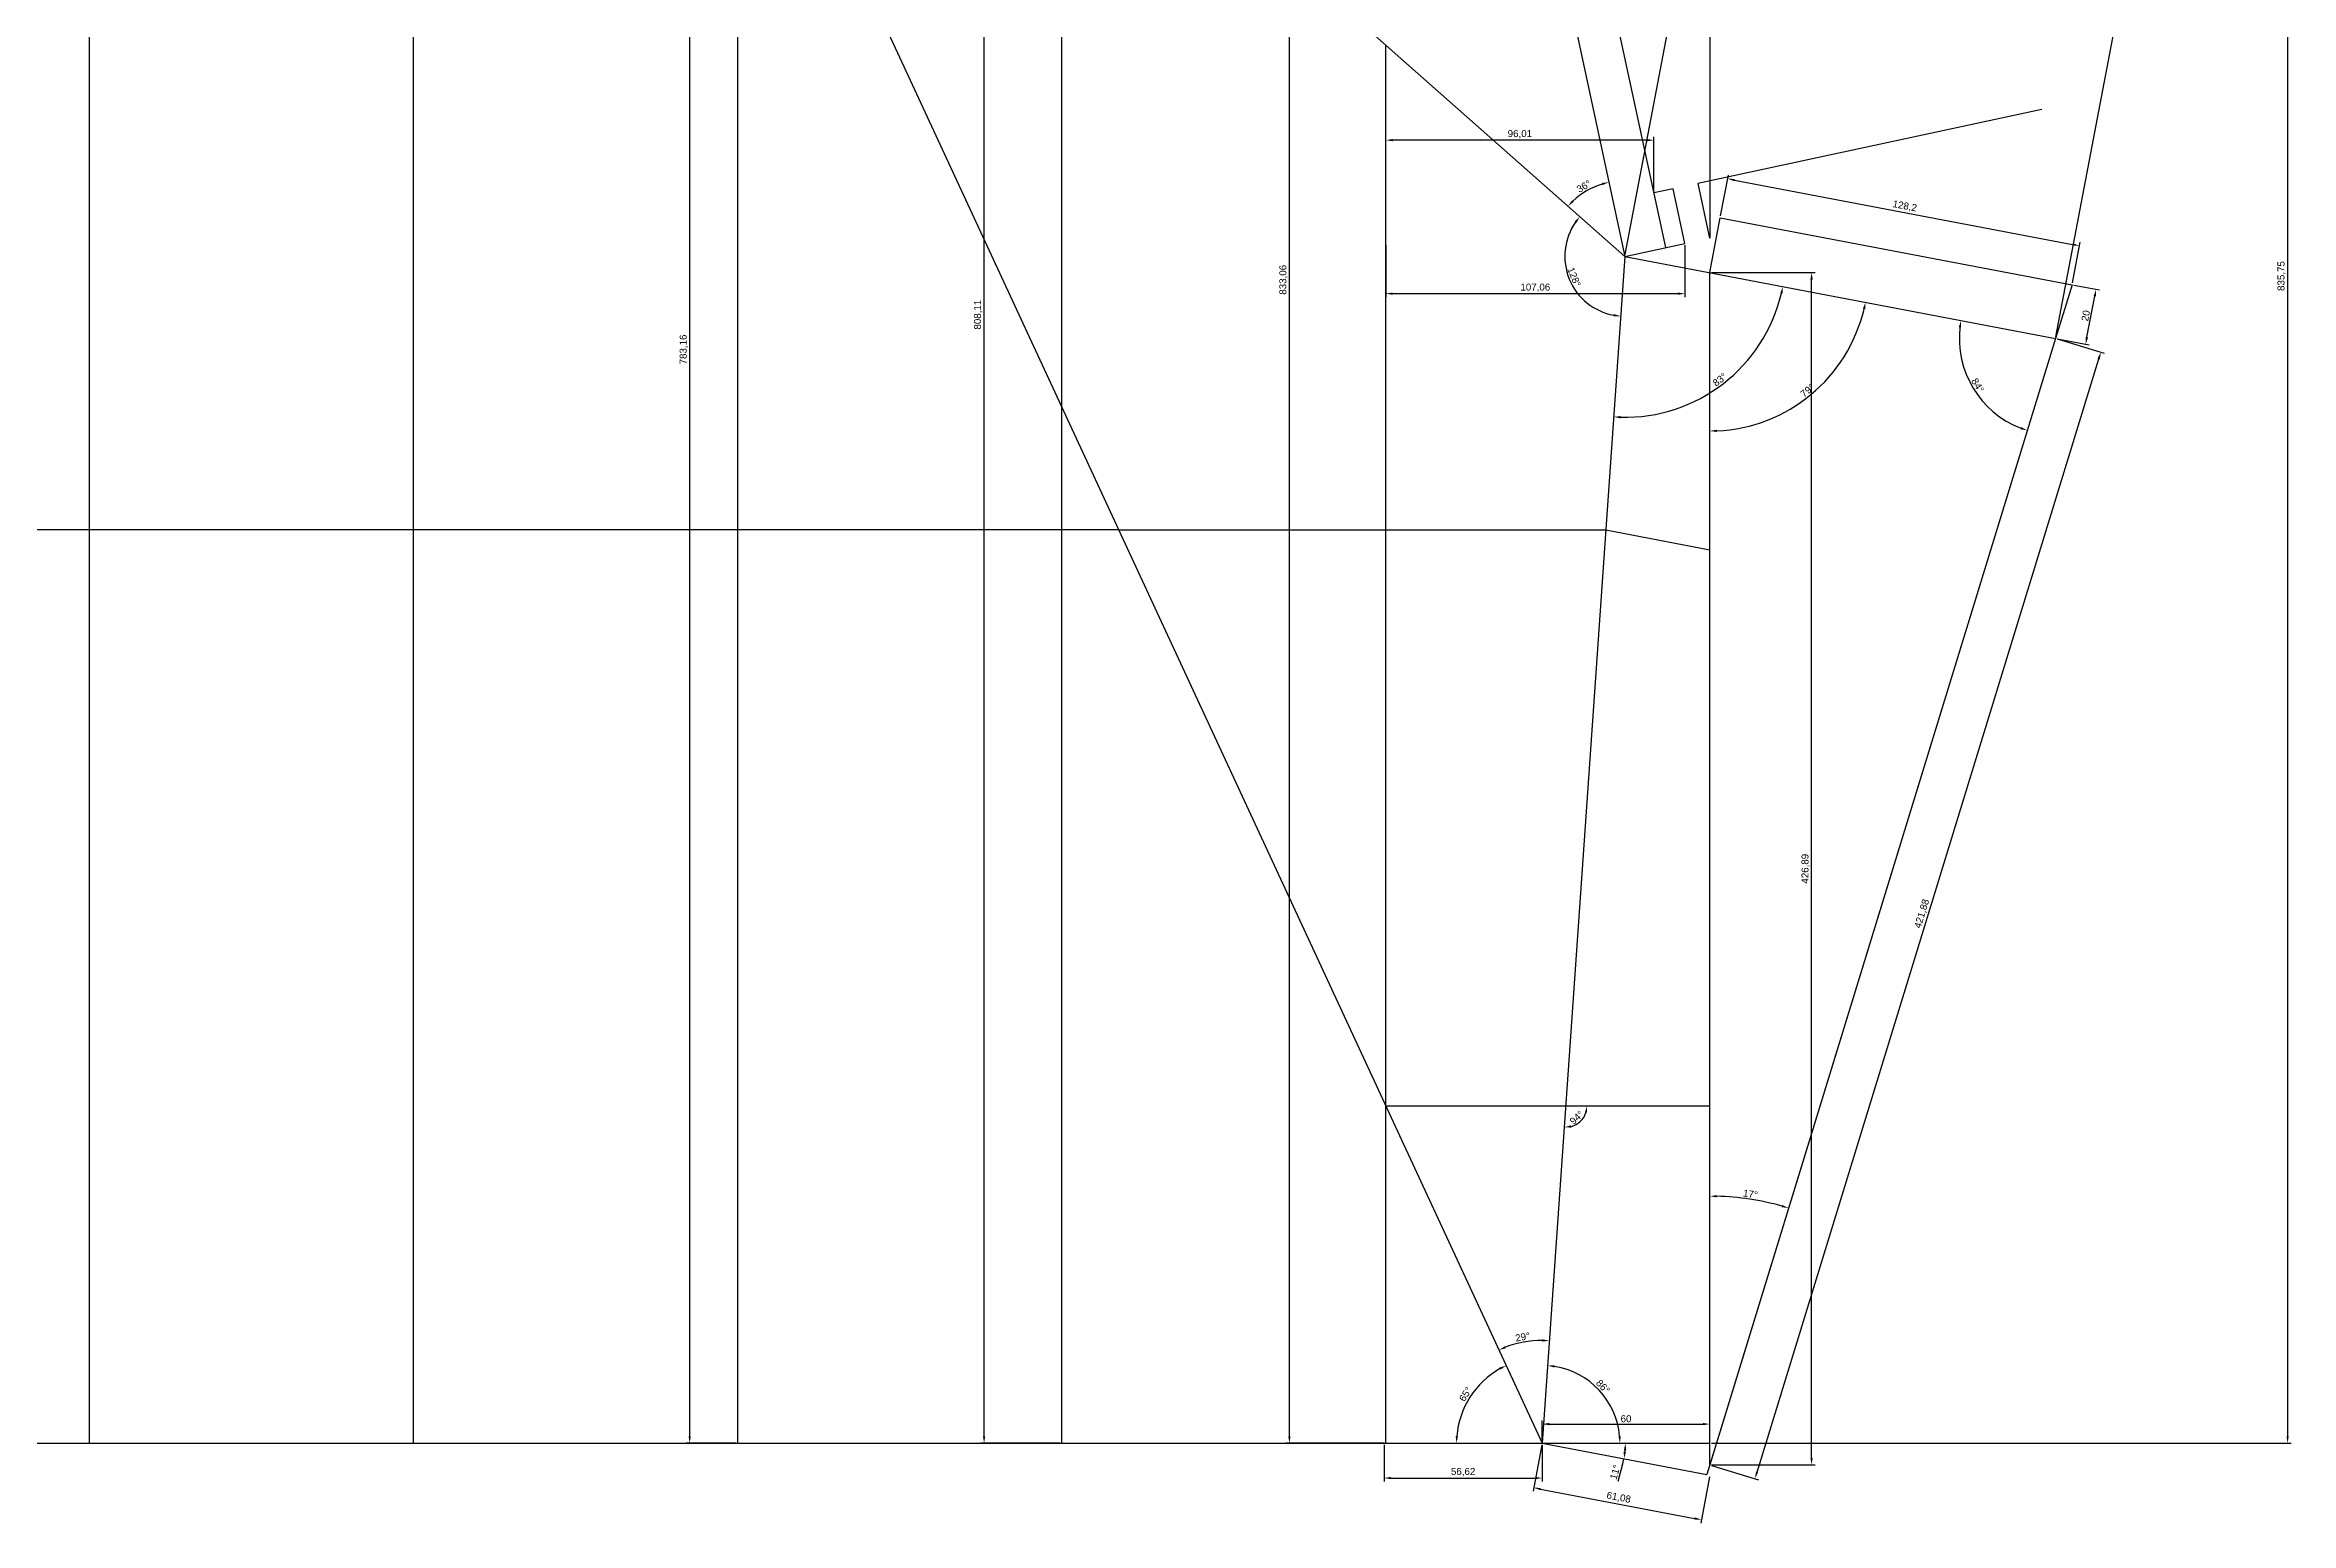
# Model space of a CAD drawing. Header units: millimetres. Extents: x -1487 to 2622, y -1207 to 1543.
# Drawn here: x 680 to 1484, y 271 to 801 of the extents above; entities that cross this region are included whole.
import ezdxf

# ---------------------------------------------------------------- set-up
doc = ezdxf.new("R2010")
doc.units = ezdxf.units.MM
for name, color, linetype in [('bryła5', 122, 'Continuous'), ('kalenica główna', 70, 'Continuous'), ('kalenice2', 130, 'Continuous')]:
    doc.layers.add(name, color=color, linetype=linetype)
for name, color, linetype, transparency in [('szwy5.n', 170, 'Continuous', 0.6), ('szwy5.n-wymiary', 140, 'Continuous', 0.6), ('szwy5.n-wymiary trojkatow', 130, 'Continuous', 0.6)]:
    doc.layers.add(name, color=color, linetype=linetype, transparency=transparency)
doc.styles.get("Standard").update_dxf_attribs({"font": 'arial.ttf'})
doc.dimstyles.new('ISO-25', dxfattribs={"dimtxt": 2.5, "dimasz": 2.5, "dimexe": 1.25, "dimexo": 0.625, "dimtad": 1, "dimtxsty": 'Standard', "dimcen": 2.5, "dimadec": 0, "dimazin": 0, "dimtfac": 1, "dimtmove": 0, "dimatfit": 3, "dimfxl": 1, "dimarcsym": 0})

# ---------------------------------------------------------------- blocks, each defined once
blk = doc.blocks.new('*D114')
at = {"layer": 'szwy5.n', "color": 0, "lineweight": -2, "transparency": 16777216}
blk.add_arc((928, 921.3), 96.58, 271.48316, 293.3866, dxfattribs=at)
at = {"layer": 'szwy5.n', "color": 0, "transparency": 16777216}
for points in [[(966.17, 833.04), (966.51, 832.28), (968.62, 833.68)], [(930.51, 824.34), (930.49, 825.17), (928, 824.72)]]:
    blk.add_solid(points, dxfattribs=at)
at = {"layer": 'szwy5.n', "color": 0, "transparency": 16777216, "insert": (948.39, 828.84), "char_height": 2.5, "attachment_point": 5, "rotation": 12.43488}
blk.add_mtext('25°', dxfattribs=at)
blk = doc.blocks.new('*D130')
at = {"layer": 'szwy5.n', "color": 0, "lineweight": -2, "transparency": 16777216}
blk.add_arc((928, 921.3), 17.72, 302.95861, 81.91115, dxfattribs=at)
at = {"layer": 'szwy5.n', "color": 0, "transparency": 16777216}
for points in [[(930.46, 938.43), (930.52, 939.26), (928, 939.02)], [(937.84, 906.07), (937.44, 906.8), (935.45, 905.22)]]:
    blk.add_solid(points, dxfattribs=at)
at = {"layer": 'szwy5.n', "color": 0, "transparency": 16777216, "insert": (943.45, 924.71), "char_height": 2.5, "attachment_point": 5, "rotation": 102.43488}
blk.add_mtext('155°', dxfattribs=at)
blk = doc.blocks.new('*D133')
at = {"layer": 'szwy5.n', "color": 0, "lineweight": -2, "transparency": 16777216}
blk.add_arc((1044, 903.27), 23.39, 324.62072, 83.87409, dxfattribs=at)
at = {"layer": 'szwy5.n', "color": 0, "transparency": 16777216}
for points in [[(1046.47, 926.11), (1046.52, 926.95), (1044, 926.66)], [(1063.4, 889.47), (1062.75, 889.98), (1061.52, 887.77)]]:
    blk.add_solid(points, dxfattribs=at)
at = {"layer": 'szwy5.n', "color": 0, "transparency": 16777216, "insert": (1063.6, 912.1), "char_height": 2.5, "attachment_point": 5, "rotation": 114.24741}
blk.add_mtext('132°', dxfattribs=at)
blk = doc.blocks.new('*D136')
at = {"layer": 'szwy5.n', "color": 0, "lineweight": -2, "transparency": 16777216}
blk.add_arc((1224.4, 420.81), 7.68, 284.75722, 341.26482, dxfattribs=at)
at = {"layer": 'szwy5.n', "color": 0, "transparency": 16777216}
for points in [[(1231.26, 418.41), (1232.08, 418.27), (1232.08, 420.81)], [(1226.4, 412.97), (1226.32, 413.8), (1223.87, 413.15)]]:
    blk.add_solid(points, dxfattribs=at)
at = {"layer": 'szwy5.n', "color": 0, "transparency": 16777216, "insert": (1228.34, 416.58), "char_height": 2.5, "attachment_point": 5, "rotation": 43.01102}
blk.add_mtext('94°', dxfattribs=at)
blk = doc.blocks.new('*D142')
at = {"layer": 'szwy5.n-wymiary', "color": 0, "lineweight": -2, "transparency": 16777216}
for p, q in [((927.37, 1083.16), (909.58, 1083.16)), ((910.83, 302.5), (910.83, 1080.66)), ((927.37, 300), (909.58, 300))]:
    blk.add_line(p, q, dxfattribs=at)
at = {"layer": 'szwy5.n-wymiary', "color": 0, "transparency": 16777216}
for points in [[(910.42, 1080.66), (911.25, 1080.66), (910.83, 1083.16)], [(910.42, 302.5), (911.25, 302.5), (910.83, 300)]]:
    blk.add_solid(points, dxfattribs=at)
at = {"layer": 'szwy5.n-wymiary', "color": 0, "transparency": 16777216, "insert": (908.71, 691.58), "char_height": 2.5, "attachment_point": 5, "rotation": 90}
blk.add_mtext('783,16', dxfattribs=at)
blk = doc.blocks.new('*D143')
at = {"layer": 'szwy5.n-wymiary', "color": 0, "lineweight": -2, "transparency": 16777216}
for p, q in [((1043.37, 1108.11), (1014.96, 1108.11)), ((1016.21, 302.5), (1016.21, 1105.61)), ((1043.37, 300), (1014.96, 300))]:
    blk.add_line(p, q, dxfattribs=at)
at = {"layer": 'szwy5.n-wymiary', "color": 0, "transparency": 16777216}
for points in [[(1015.79, 1105.61), (1016.62, 1105.61), (1016.21, 1108.11)], [(1015.79, 302.5), (1016.62, 302.5), (1016.21, 300)]]:
    blk.add_solid(points, dxfattribs=at)
at = {"layer": 'szwy5.n-wymiary', "color": 0, "transparency": 16777216, "insert": (1014.08, 704.05), "char_height": 2.5, "attachment_point": 5, "rotation": 90}
blk.add_mtext('808,11', dxfattribs=at)
blk = doc.blocks.new('*D144')
at = {"layer": 'szwy5.n-wymiary', "color": 0, "lineweight": -2, "transparency": 16777216}
for p, q in [((1159.37, 1133.06), (1124.26, 1133.06)), ((1125.51, 302.5), (1125.51, 1130.56)), ((1159.37, 300), (1124.26, 300))]:
    blk.add_line(p, q, dxfattribs=at)
at = {"layer": 'szwy5.n-wymiary', "color": 0, "transparency": 16777216}
for points in [[(1125.1, 1130.56), (1125.93, 1130.56), (1125.51, 1133.06)], [(1125.1, 302.5), (1125.93, 302.5), (1125.51, 300)]]:
    blk.add_solid(points, dxfattribs=at)
at = {"layer": 'szwy5.n-wymiary', "color": 0, "transparency": 16777216, "insert": (1123.38, 716.53), "char_height": 2.5, "attachment_point": 5, "rotation": 90}
blk.add_mtext('833,06', dxfattribs=at)
blk = doc.blocks.new('*D145')
at = {"layer": 'szwy5.n-wymiary', "color": 0, "lineweight": -2, "transparency": 16777216}
for p, q in [((1276.62, 1135.75), (1484.07, 1135.75)), ((1482.82, 1133.25), (1482.82, 302.5)), ((1276.62, 300), (1484.07, 300))]:
    blk.add_line(p, q, dxfattribs=at)
at = {"layer": 'szwy5.n-wymiary', "color": 0, "transparency": 16777216}
for points in [[(1482.4, 1133.25), (1483.24, 1133.25), (1482.82, 1135.75)], [(1482.4, 302.5), (1483.24, 302.5), (1482.82, 300)]]:
    blk.add_solid(points, dxfattribs=at)
at = {"layer": 'szwy5.n-wymiary', "color": 0, "transparency": 16777216, "insert": (1480.69, 717.88), "char_height": 2.5, "attachment_point": 5, "rotation": 90}
blk.add_mtext('835,75', dxfattribs=at)
blk = doc.blocks.new('*D146')
at = {"layer": 'szwy5.n-wymiary', "color": 0, "lineweight": -2, "transparency": 16777216}
for p, q in [((1159.37, 299.37), (1159.37, 286.27)), ((1216, 299.37), (1216, 286.27)), ((1161.87, 287.52), (1213.5, 287.52))]:
    blk.add_line(p, q, dxfattribs=at)
at = {"layer": 'szwy5.n-wymiary', "color": 0, "transparency": 16777216}
for points in [[(1161.87, 287.94), (1161.87, 287.1), (1159.37, 287.52)], [(1213.5, 287.94), (1213.5, 287.1), (1216, 287.52)]]:
    blk.add_solid(points, dxfattribs=at)
at = {"layer": 'szwy5.n-wymiary', "color": 0, "transparency": 16777216, "insert": (1187.69, 289.65), "char_height": 2.5, "attachment_point": 5}
blk.add_mtext('56,62', dxfattribs=at)
blk = doc.blocks.new('*D147')
at = {"layer": 'szwy5.n-wymiary', "color": 0, "lineweight": -2, "transparency": 16777216}
for p, q in [((1216, 300.63), (1216, 308.09)), ((1218.5, 306.84), (1273.5, 306.84)), ((1276, 300.63), (1276, 308.09))]:
    blk.add_line(p, q, dxfattribs=at)
at = {"layer": 'szwy5.n-wymiary', "color": 0, "transparency": 16777216}
for points in [[(1218.5, 307.25), (1218.5, 306.42), (1216, 306.84)], [(1273.5, 307.25), (1273.5, 306.42), (1276, 306.84)]]:
    blk.add_solid(points, dxfattribs=at)
at = {"layer": 'szwy5.n-wymiary', "color": 0, "transparency": 16777216, "insert": (1246, 308.74), "char_height": 2.5, "attachment_point": 5}
blk.add_mtext('60', dxfattribs=at)
blk = doc.blocks.new('*D148')
at = {"layer": 'szwy5.n-wymiary', "color": 0, "lineweight": -2, "transparency": 16777216}
for p, q in [((1160, 728.92), (1160, 710.31)), ((1267.06, 728.92), (1267.06, 710.31)), ((1264.56, 711.56), (1162.5, 711.56))]:
    blk.add_line(p, q, dxfattribs=at)
at = {"layer": 'szwy5.n-wymiary', "color": 0, "transparency": 16777216}
for points in [[(1162.5, 711.98), (1162.5, 711.15), (1160, 711.56)], [(1264.56, 711.98), (1264.56, 711.15), (1267.06, 711.56)]]:
    blk.add_solid(points, dxfattribs=at)
at = {"layer": 'szwy5.n-wymiary', "color": 0, "transparency": 16777216, "insert": (1213.53, 713.69), "char_height": 2.5, "attachment_point": 5}
blk.add_mtext('107,06', dxfattribs=at)
blk = doc.blocks.new('*D149')
at = {"layer": 'szwy5.n-wymiary', "color": 0, "lineweight": -2, "transparency": 16777216}
for p, q in [((1160, 748.25), (1160, 767.77)), ((1253.51, 766.52), (1162.5, 766.52)), ((1256.01, 748.25), (1256.01, 767.77))]:
    blk.add_line(p, q, dxfattribs=at)
at = {"layer": 'szwy5.n-wymiary', "color": 0, "transparency": 16777216}
for points in [[(1162.5, 766.94), (1162.5, 766.11), (1160, 766.52)], [(1253.51, 766.94), (1253.51, 766.11), (1256.01, 766.52)]]:
    blk.add_solid(points, dxfattribs=at)
at = {"layer": 'szwy5.n-wymiary', "color": 0, "transparency": 16777216, "insert": (1208, 768.65), "char_height": 2.5, "attachment_point": 5}
blk.add_mtext('96,01', dxfattribs=at)
blk = doc.blocks.new('*D154')
at = {"layer": 'szwy5.n-wymiary', "color": 0, "lineweight": -2, "transparency": 16777216}
blk.add_arc((0, 300), 50.15, 2.85651, 62.27373, dxfattribs=at)
at = {"layer": 'szwy5.n-wymiary', "color": 0, "transparency": 16777216}
for points in [[(23.15, 344.02), (23.52, 344.77), (21.09, 345.5)], [(50.5, 302.51), (49.67, 302.49), (50.15, 300)]]:
    blk.add_solid(points, dxfattribs=at)
at = {"layer": 'szwy5.n-wymiary', "color": 0, "transparency": 16777216, "insert": (43.87, 328.02), "char_height": 2.5, "attachment_point": 5, "rotation": 302.56512}
blk.add_mtext('65°', dxfattribs=at)
blk = doc.blocks.new('*D160')
at = {"layer": 'szwy5.n-wymiary', "color": 0, "lineweight": -2, "transparency": 16777216}
blk.add_arc((354.5, 1064.76), 33.55, 249.40077, 355.72947, dxfattribs=at)
at = {"layer": 'szwy5.n-wymiary', "color": 0, "transparency": 16777216}
for points in [[(387.54, 1062.28), (388.37, 1062.25), (388.05, 1064.76)], [(342.54, 1032.97), (342.86, 1033.74), (340.39, 1034.32)]]:
    blk.add_solid(points, dxfattribs=at)
at = {"layer": 'szwy5.n-wymiary', "color": 0, "transparency": 16777216, "insert": (371.53, 1038.09), "char_height": 2.5, "attachment_point": 5, "rotation": 32.56512}
blk.add_mtext('115°', dxfattribs=at)
blk = doc.blocks.new('*D162')
at = {"layer": 'szwy5.n-wymiary', "color": 0, "lineweight": -2, "transparency": 16777216}
blk.add_arc((861.5, 1064.76), 28.28, 185.06718, 289.80258, dxfattribs=at)
at = {"layer": 'szwy5.n-wymiary', "color": 0, "transparency": 16777216}
for points in [[(832.92, 1062.25), (833.75, 1062.28), (833.22, 1064.76)], [(870.92, 1038.54), (871.24, 1037.77), (873.39, 1039.11)]]:
    blk.add_solid(points, dxfattribs=at)
at = {"layer": 'szwy5.n-wymiary', "color": 0, "transparency": 16777216, "insert": (847.3, 1042.53), "char_height": 2.5, "attachment_point": 5, "rotation": 327.43488}
blk.add_mtext('115°', dxfattribs=at)
blk = doc.blocks.new('*D163')
at = {"layer": 'szwy5.n-wymiary', "color": 0, "lineweight": -2, "transparency": 16777216}
blk.add_arc((861.5, 1064.76), 35.35, 298.92232, 314.44225, dxfattribs=at)
at = {"layer": 'szwy5.n-wymiary', "color": 0, "transparency": 16777216}
for points in [[(885.95, 1039.81), (886.56, 1039.23), (887.98, 1041.33)], [(878.79, 1033.45), (878.41, 1034.19), (876.37, 1032.69)]]:
    blk.add_solid(points, dxfattribs=at)
at = {"layer": 'szwy5.n-wymiary', "color": 0, "transparency": 16777216, "insert": (881.5, 1037.92), "char_height": 2.5, "attachment_point": 5, "rotation": 36.68229}
blk.add_mtext('24°', dxfattribs=at)
blk = doc.blocks.new('*D164')
at = {"layer": 'szwy5.n-wymiary', "color": 0, "lineweight": -2, "transparency": 16777216}
blk.add_arc((861.5, 1064.76), 32.82, 322.86093, 7.77276, dxfattribs=at)
at = {"layer": 'szwy5.n-wymiary', "color": 0, "transparency": 16777216}
for points in [[(893.6, 1069.13), (894.42, 1069.27), (893.58, 1071.66)], [(887.98, 1044.69), (887.34, 1045.21), (886.08, 1043.02)]]:
    blk.add_solid(points, dxfattribs=at)
at = {"layer": 'szwy5.n-wymiary', "color": 0, "transparency": 16777216, "insert": (891.41, 1056.92), "char_height": 2.5, "attachment_point": 5, "rotation": 75.31684}
blk.add_mtext('54°', dxfattribs=at)
blk = doc.blocks.new('*D167')
at = {"layer": 'szwy5.n-wymiary', "color": 0, "lineweight": -2, "transparency": 16777216}
blk.add_arc((1216, 300), 30.68, 119.54005, 175.3297, dxfattribs=at)
at = {"layer": 'szwy5.n-wymiary', "color": 0, "transparency": 16777216}
for points in [[(1200.68, 327.06), (1201.06, 326.32), (1203.1, 327.83)], [(1185.84, 302.48), (1185.01, 302.51), (1185.32, 300)]]:
    blk.add_solid(points, dxfattribs=at)
at = {"layer": 'szwy5.n-wymiary', "color": 0, "transparency": 16777216, "insert": (1188.54, 317.54), "char_height": 2.5, "attachment_point": 5, "rotation": 57.43488}
blk.add_mtext('65°', dxfattribs=at)
blk = doc.blocks.new('*D168')
at = {"layer": 'szwy5.n-wymiary', "color": 0, "lineweight": -2, "transparency": 16777216}
blk.add_arc((1216, 300), 36.79, 89.91641, 110.97538, dxfattribs=at)
at = {"layer": 'szwy5.n-wymiary', "color": 0, "transparency": 16777216}
for points in [[(1202.99, 333.97), (1202.67, 334.73), (1200.53, 333.38)], [(1216.07, 337.2), (1216.04, 336.37), (1218.55, 336.7)]]:
    blk.add_solid(points, dxfattribs=at)
at = {"layer": 'szwy5.n-wymiary', "color": 0, "transparency": 16777216, "insert": (1208.99, 338.05), "char_height": 2.5, "attachment_point": 5, "rotation": 10.4459}
blk.add_mtext('29°', dxfattribs=at)
blk = doc.blocks.new('*D169')
at = {"layer": 'szwy5.n-wymiary', "color": 0, "lineweight": -2, "transparency": 16777216}
blk.add_arc((1216, 300), 27.83, 5.14793, 80.87411, dxfattribs=at)
at = {"layer": 'szwy5.n-wymiary', "color": 0, "transparency": 16777216}
for points in [[(1220.37, 327.07), (1220.46, 327.9), (1217.93, 327.77)], [(1244.14, 302.52), (1243.31, 302.48), (1243.83, 300)]]:
    blk.add_solid(points, dxfattribs=at)
at = {"layer": 'szwy5.n-wymiary', "color": 0, "transparency": 16777216, "insert": (1237.74, 320.28), "char_height": 2.5, "attachment_point": 5, "rotation": 313.01102}
blk.add_mtext('86°', dxfattribs=at)
blk = doc.blocks.new('*D170')
at = {"layer": 'szwy5.n-wymiary', "color": 0, "lineweight": -2, "transparency": 16777216}
blk.add_line((1244.67, 291.99), (1243.08, 286.29), dxfattribs=at)
for start, end in [(354.02591, 355.18717), (344.40025, 349.21308)]:
    blk.add_arc((1216, 300), 29.77, start, end, dxfattribs=at)
at = {"layer": 'szwy5.n-wymiary', "color": 0, "transparency": 16777216}
for points in [[(1245.25, 297.52), (1246.08, 297.48), (1245.77, 300)], [(1246.02, 296.84), (1245.2, 296.96), (1245.24, 294.43)]]:
    blk.add_solid(points, dxfattribs=at)
at = {"layer": 'szwy5.n-wymiary', "color": 0, "transparency": 16777216, "insert": (1242.07, 289.65), "char_height": 2.5, "attachment_point": 5, "rotation": 74.40025}
blk.add_mtext('11°', dxfattribs=at)
blk = doc.blocks.new('*D171')
at = {"layer": 'szwy5.n-wymiary', "color": 0, "lineweight": -2, "transparency": 16777216}
blk.add_arc((1245.55, 724.92), 21.46, 145.17435, 259.3425, dxfattribs=at)
at = {"layer": 'szwy5.n-wymiary', "color": 0, "transparency": 16777216}
for points in [[(1227.61, 737.43), (1228.26, 736.92), (1229.48, 739.14)], [(1241.63, 704.25), (1241.53, 703.42), (1244.06, 703.52)]]:
    blk.add_solid(points, dxfattribs=at)
at = {"layer": 'szwy5.n-wymiary', "color": 0, "transparency": 16777216, "insert": (1227.45, 717.51), "char_height": 2.5, "attachment_point": 5, "rotation": 292.25843}
blk.add_mtext('128°', dxfattribs=at)
blk = doc.blocks.new('*D172')
at = {"layer": 'szwy5.n-wymiary', "color": 0, "lineweight": -2, "transparency": 16777216}
blk.add_arc((1245.55, 724.92), 27.13, 107.42096, 133.21272, dxfattribs=at)
at = {"layer": 'szwy5.n-wymiary', "color": 0, "transparency": 16777216}
for points in [[(1237.32, 751.21), (1237.53, 750.4), (1239.84, 751.44)], [(1227.27, 744.4), (1226.68, 744.98), (1225.23, 742.9)]]:
    blk.add_solid(points, dxfattribs=at)
at = {"layer": 'szwy5.n-wymiary', "color": 0, "transparency": 16777216, "insert": (1230.9, 749.98), "char_height": 2.5, "attachment_point": 5, "rotation": 30.31684}
blk.add_mtext('36°', dxfattribs=at)
blk = doc.blocks.new('*D173')
at = {"layer": 'szwy5.n-wymiary', "color": 0, "lineweight": -2, "transparency": 16777216}
blk.add_arc((1245.55, 724.92), 57.62, 268.50814, 346.72698, dxfattribs=at)
at = {"layer": 'szwy5.n-wymiary', "color": 0, "transparency": 16777216}
for points in [[(1301.22, 711.78), (1302.04, 711.61), (1302.15, 714.14)], [(1244.03, 666.9), (1244.07, 667.74), (1241.55, 667.44)]]:
    blk.add_solid(points, dxfattribs=at)
at = {"layer": 'szwy5.n-wymiary', "color": 0, "transparency": 16777216, "insert": (1279.56, 680.79), "char_height": 2.5, "attachment_point": 5, "rotation": 37.61756}
blk.add_mtext('83°', dxfattribs=at)
blk = doc.blocks.new('*D174')
at = {"layer": 'szwy5.n-wymiary', "color": 0, "lineweight": -2, "transparency": 16777216}
blk.add_arc((1160, 1122.66), 84.25, 271.70015, 280.43871, dxfattribs=at)
at = {"layer": 'szwy5.n-wymiary', "color": 0, "transparency": 16777216}
for points in [[(1162.51, 1038.02), (1162.49, 1038.86), (1160, 1038.4)], [(1175.18, 1040.21), (1175.35, 1039.39), (1177.72, 1040.29)]]:
    blk.add_solid(points, dxfattribs=at)
at = {"layer": 'szwy5.n-wymiary', "color": 0, "transparency": 16777216, "insert": (1168.71, 1040.74), "char_height": 2.5, "attachment_point": 5, "rotation": 6.06943}
blk.add_mtext('12°', dxfattribs=at)
blk = doc.blocks.new('*D185')
at = {"layer": 'szwy5.n-wymiary trojkatow', "color": 0, "lineweight": -2, "transparency": 16777216}
for p, q in [((1279.86, 739.38), (1282.63, 753.94)), ((1284.86, 752.24), (1405.88, 729.19)), ((1405.8, 715.39), (1408.57, 729.95))]:
    blk.add_line(p, q, dxfattribs=at)
at = {"layer": 'szwy5.n-wymiary trojkatow', "color": 0, "transparency": 16777216}
for points in [[(1284.93, 752.65), (1284.78, 751.83), (1282.4, 752.71)], [(1405.96, 729.6), (1405.8, 728.78), (1408.34, 728.72)]]:
    blk.add_solid(points, dxfattribs=at)
at = {"layer": 'szwy5.n-wymiary trojkatow', "color": 0, "transparency": 16777216, "insert": (1345.77, 742.8), "char_height": 2.5, "attachment_point": 5, "rotation": 349.21308}
blk.add_mtext('128,2', dxfattribs=at)
blk = doc.blocks.new('*D186')
at = {"layer": 'szwy5.n-wymiary trojkatow', "color": 0, "lineweight": -2, "transparency": 16777216}
for p, q in [((1406.29, 714.66), (1415.51, 712.9)), ((1411.01, 695.94), (1413.81, 710.68)), ((1400.39, 695.42), (1411.77, 693.25))]:
    blk.add_line(p, q, dxfattribs=at)
at = {"layer": 'szwy5.n-wymiary trojkatow', "color": 0, "transparency": 16777216}
for points in [[(1413.4, 710.76), (1414.22, 710.6), (1414.28, 713.13)], [(1410.6, 696.02), (1411.41, 695.87), (1410.54, 693.49)]]:
    blk.add_solid(points, dxfattribs=at)
at = {"layer": 'szwy5.n-wymiary trojkatow', "color": 0, "transparency": 16777216, "insert": (1410.54, 703.67), "char_height": 2.5, "attachment_point": 5, "rotation": 79.21308}
blk.add_mtext('20', dxfattribs=at)
blk = doc.blocks.new('*D187')
at = {"layer": 'szwy5.n-wymiary trojkatow', "color": 0, "lineweight": -2, "transparency": 16777216}
for p, q in [((1245.67, 725.54), (1269.21, 849.1)), ((1271.43, 847.4), (1420.74, 818.95)), ((1399.89, 696.15), (1423.43, 819.71))]:
    blk.add_line(p, q, dxfattribs=at)
at = {"layer": 'szwy5.n-wymiary trojkatow', "color": 0, "transparency": 16777216}
for points in [[(1271.51, 847.81), (1271.35, 846.99), (1268.97, 847.87)], [(1420.82, 819.36), (1420.67, 818.55), (1423.2, 818.49)]]:
    blk.add_solid(points, dxfattribs=at)
at = {"layer": 'szwy5.n-wymiary trojkatow', "color": 0, "transparency": 16777216, "insert": (1346.44, 835.05), "char_height": 2.5, "attachment_point": 5, "rotation": 349.21308}
blk.add_mtext('157', dxfattribs=at)
blk = doc.blocks.new('*D188')
at = {"layer": 'szwy5.n-wymiary trojkatow', "color": 0, "lineweight": -2, "transparency": 16777216}
blk.add_arc((1276, 292.23), 96.2, 74.42797, 88.511, dxfattribs=at)
at = {"layer": 'szwy5.n-wymiary trojkatow', "color": 0, "transparency": 16777216}
for points in [[(1278.49, 387.98), (1278.51, 388.81), (1276, 388.43)], [(1301.94, 385.29), (1301.71, 384.49), (1304.22, 384.19)]]:
    blk.add_solid(points, dxfattribs=at)
at = {"layer": 'szwy5.n-wymiary trojkatow', "color": 0, "transparency": 16777216, "insert": (1290.55, 389.22), "char_height": 2.5, "attachment_point": 5, "rotation": 351.46948}
blk.add_mtext('17°', dxfattribs=at)
blk = doc.blocks.new('*D189')
at = {"layer": 'szwy5.n-wymiary trojkatow', "color": 0, "lineweight": -2, "transparency": 16777216}
blk.add_arc((1399.78, 695.54), 34.46, 173.37106, 248.78099, dxfattribs=at)
at = {"layer": 'szwy5.n-wymiary trojkatow', "color": 0, "transparency": 16777216}
for points in [[(1365.14, 699.58), (1365.96, 699.45), (1365.93, 701.99)], [(1387.44, 663.81), (1387.17, 663.02), (1389.67, 662.6)]]:
    blk.add_solid(points, dxfattribs=at)
at = {"layer": 'szwy5.n-wymiary trojkatow', "color": 0, "transparency": 16777216, "insert": (1371.89, 678.73), "char_height": 2.5, "attachment_point": 5, "rotation": 301.07603}
blk.add_mtext('84°', dxfattribs=at)
blk = doc.blocks.new('*D190')
at = {"layer": 'szwy5.n-wymiary trojkatow', "color": 0, "lineweight": -2, "transparency": 16777216}
blk.add_arc((1276, 719.12), 56.72, 272.52563, 346.68745, dxfattribs=at)
at = {"layer": 'szwy5.n-wymiary trojkatow', "color": 0, "transparency": 16777216}
for points in [[(1330.79, 706.15), (1331.6, 705.97), (1331.72, 708.5)], [(1278.51, 662.04), (1278.49, 662.87), (1276, 662.4)]]:
    blk.add_solid(points, dxfattribs=at)
at = {"layer": 'szwy5.n-wymiary trojkatow', "color": 0, "transparency": 16777216, "insert": (1310.95, 676.89), "char_height": 2.5, "attachment_point": 5, "rotation": 39.60654}
blk.add_mtext('79°', dxfattribs=at)
blk = doc.blocks.new('*D191')
at = {"layer": 'szwy5.n-wymiary trojkatow', "color": 0, "lineweight": -2, "transparency": 16777216}
for p, q in [((1400.37, 695.35), (1417.14, 690.21)), ((1292.9, 289.65), (1415.21, 688.19)), ((1276.6, 292.04), (1293.37, 286.9))]:
    blk.add_line(p, q, dxfattribs=at)
at = {"layer": 'szwy5.n-wymiary trojkatow', "color": 0, "transparency": 16777216}
for points in [[(1414.81, 688.31), (1415.61, 688.06), (1415.95, 690.58)], [(1292.51, 289.77), (1293.3, 289.53), (1292.17, 287.26)]]:
    blk.add_solid(points, dxfattribs=at)
at = {"layer": 'szwy5.n-wymiary trojkatow', "color": 0, "transparency": 16777216, "insert": (1352.03, 489.54), "char_height": 2.5, "attachment_point": 5, "rotation": 72.93897}
blk.add_mtext('421,88', dxfattribs=at)
blk = doc.blocks.new('*D192')
at = {"layer": 'szwy5.n-wymiary trojkatow', "color": 0, "lineweight": -2, "transparency": 16777216}
for p, q in [((1276.63, 719.12), (1313.67, 719.12)), ((1312.42, 294.73), (1312.42, 716.62)), ((1276.63, 292.23), (1313.67, 292.23))]:
    blk.add_line(p, q, dxfattribs=at)
at = {"layer": 'szwy5.n-wymiary trojkatow', "color": 0, "transparency": 16777216}
for points in [[(1312.01, 716.62), (1312.84, 716.62), (1312.42, 719.12)], [(1312.01, 294.73), (1312.84, 294.73), (1312.42, 292.23)]]:
    blk.add_solid(points, dxfattribs=at)
at = {"layer": 'szwy5.n-wymiary trojkatow', "color": 0, "transparency": 16777216, "insert": (1310.3, 505.67), "char_height": 2.5, "attachment_point": 5, "rotation": 90}
blk.add_mtext('426,89', dxfattribs=at)
blk = doc.blocks.new('*D193')
at = {"layer": 'szwy5.n-wymiary', "color": 0, "lineweight": -2, "transparency": 16777216}
for p, q in [((1215.88, 299.39), (1212.73, 282.82)), ((1215.42, 283.58), (1270.51, 273.09)), ((1275.88, 287.95), (1272.73, 271.39))]:
    blk.add_line(p, q, dxfattribs=at)
at = {"layer": 'szwy5.n-wymiary', "color": 0, "transparency": 16777216}
for points in [[(1215.5, 283.99), (1215.34, 283.18), (1212.96, 284.05)], [(1270.58, 273.5), (1270.43, 272.68), (1272.96, 272.62)]]:
    blk.add_solid(points, dxfattribs=at)
at = {"layer": 'szwy5.n-wymiary', "color": 0, "transparency": 16777216, "insert": (1243.36, 280.43), "char_height": 2.5, "attachment_point": 5, "rotation": 349.21308}
blk.add_mtext('61,08', dxfattribs=at)

msp = doc.modelspace()

# ---------------------------------------------------------------- linework, layer by layer
at = {"layer": 'bryła5', "transparency": 33554687, "extrusion": (0.210282, -0.977641, -5.80077e-11)}
msp.add_line((1158.703, 1128.687, 0), (1245.549, 724.922, 0), dxfattribs=at)
at = {"layer": 'bryła5', "transparency": 33554687, "extrusion": (4.5024e-12, -0.912703, 0.408624)}
msp.add_line((861.5, 1064.762, 0), (1216, 300, 0), dxfattribs=at)
at = {"layer": 'bryła5', "transparency": 33554687, "extrusion": (0.453945, -0.70228, 0.548395)}
for q in [(861.5, 1064.762, 0), (1216, 300, 0)]:
    msp.add_line((1245.549, 724.922, 0), q, dxfattribs=at)
at = {"layer": 'bryła5', "transparency": 33554687, "extrusion": (-0.126116, -0.661942, 0.738869)}
for p, q in [((1245.549, 724.922, 0), (1216, 300, 0)), ((1245.549, 724.922, 0), (1399.775, 695.538, 0)), ((1399.775, 695.538, 0), (1274.94, 288.771, 0))]:
    msp.add_line(p, q, dxfattribs=at)
at = {"layer": 'bryła5', "transparency": 33554687, "extrusion": (-0.186366, -0.978177, 0.091856)}
msp.add_line((1216, 300, 0), (1274.94, 288.771, 0), dxfattribs=at)
at = {"layer": 'kalenica główna', "transparency": 33554687, "extrusion": (4.5024e-12, -0.912703, 0.408624)}
msp.add_line((0, 300), (1276, 300, 0), dxfattribs=at)
at = {"layer": 'kalenica główna', "transparency": 33554687, "extrusion": (1.57021e-10, -2.43938e-12, -1)}
msp.add_line((1216, 300, 0), (1274.94, 288.771, 0), dxfattribs=at)
at = {"layer": 'kalenice2', "transparency": 33554687}
for p, q in [((1064.421, 627, 0), (151.579, 627, 0)), ((812, 300, 0), (812, 627, 0)), ((1064.421, 627, 0), (1238.74, 627, 0)), ((1238.74, 627, 0), (1276, 619.901, 0))]:
    msp.add_line(p, q, dxfattribs=at)
at = {"layer": 'szwy5.n', "transparency": 33554687, "extrusion": (0.210282, -0.977641, -5.80077e-11)}
for p, q in [((1260.214, 728.076, 0), (1172.526, 1135.752, 0)), ((1394.833, 777.489, 0), (1271.65, 750.993, 0)), ((1262.852, 749.101, 0), (1256.008, 747.629, 0)), ((1267.057, 729.548, 0), (1262.852, 749.101, 0)), ((1271.65, 750.993, 0), (1275.855, 731.44, 0))]:
    msp.add_line(p, q, dxfattribs=at)
at = {"layer": 'szwy5.n', "transparency": 33554559, "extrusion": (1.18639e-10, 8.63811e-11, -1)}
msp.add_line((1276, 1135.752, 0), (1276, 731.471, 0), dxfattribs=at)
at = {"layer": 'szwy5.n', "transparency": 33554687, "extrusion": (-1.05993e-11, 7.05214e-13, -1)}
for p, q in [((696, 300, 0), (696, 1064.762, 0)), ((812, 300, 0), (812, 1064.762, 0)), ((928, 300, 0), (928, 921.301, 0)), ((1044, 300, 0), (1044, 671.055, 0)), ((1160, 300, 0), (1160, 420.809, 0))]:
    msp.add_line(p, q, dxfattribs=at)
at = {"layer": 'szwy5.n', "transparency": 33554687}
for p, q in [((1044, 671.055, 0), (1044, 903.27, 0)), ((1160, 420.809, 0), (1160, 800.623, 0)), ((1276, 719.12, 0), (1279.743, 738.767, 0)), ((1279.743, 738.767, 0), (1405.678, 714.773, 0)), ((1276, 292.225, 0), (1276, 719.12, 0)), ((1405.678, 714.773, 0), (1399.775, 695.538, 0))]:
    msp.add_line(p, q, dxfattribs=at)
at = {"layer": 'szwy5.n', "transparency": 33554687, "extrusion": (1.57021e-10, -2.43938e-12, -1)}
msp.add_line((1245.549, 724.922, 0), (1267.057, 729.548, 0), dxfattribs=at)
at = {"layer": 'szwy5.n', "transparency": 33554687, "extrusion": (1.62278e-10, -4.20463e-13, -1)}
for p, q in [((1399.775, 695.538, 0), (1276, 292.225, 0)), ((1216, 300, 0), (1276, 300, 0))]:
    msp.add_line(p, q, dxfattribs=at)
at = {"layer": 'szwy5.n', "color": 152, "true_color": 0x2776bb, "transparency": 33554687}
msp.add_line((1160, 420.809, 0), (1224.401, 420.809, 0), dxfattribs=at)
at = {"layer": 'szwy5.n', "color": 152, "true_color": 0x2776bb, "transparency": 33554687, "extrusion": (1.57021e-10, -2.43938e-12, -1)}
msp.add_line((1224.401, 420.809, 0), (1276, 420.809, 0), dxfattribs=at)

# ---------------------------------------------------------------- dimensions: what is measured, and where the dimension line sits
at = {"layer": 'szwy5.n', "color": 152, "true_color": 0x2776bb, "transparency": 33554687}
for base, line1, line2, picture, middle in [((945.239, 917.188), ((928, 1542.603, 0), (928, 921.301, 0)), ((861.5, 1064.762, 0), (1216, 300, 0)), '*D130', (943.45, 924.708, 0)), ((1067.374, 904.221), ((1044, 1135.485, 0), (1044, 903.27, 0)), ((1245.549, 724.922, 0), (861.5, 1064.762, 0)), '*D133', (1063.595, 912.096, 0)), ((941.925, 825.73), ((928, 300, 0), (928, 921.301, 0)), ((861.5, 1064.762, 0), (1216, 300, 0)), '*D114', (948.387, 828.844, 0)), ((1227.929, 413.987), ((1224.401, 420.809, 0), (1276, 420.809, 0)), ((1245.549, 724.922, 0), (1216, 300, 0)), '*D136', (1228.343, 416.583, 0))]:
    dim = msp.add_angular_dim_2l(base=base, line1=line1, line2=line2, dimstyle='ISO-25', dxfattribs=at)
    dim.commit()
    dim.dimension.update_dxf_attribs({"geometry": picture, "text_midpoint": middle})
at = {"layer": 'szwy5.n-wymiary', "transparency": 33554687}
for base, p1, p2, angle, picture, middle in [((1482.819, 300), (1276, 1135.752, 0), (1276, 300, 0), 90, '*D145', (1480.692, 717.876)), ((1125.512, 1133.058), (1160, 300, 0), (1160, 1133.058, 0), 90, '*D144', (1123.385, 716.529)), ((1016.208, 1108.107), (1044, 300, 0), (1044, 1108.107, 0), 90, '*D143', (1014.081, 704.054)), ((910.834, 1083.157), (928, 300, 0), (928, 1083.157, 0), 90, '*D142', (908.707, 691.578)), ((1272.962, 272.621, 0), (1216, 300, 0), (1276, 288.569, 0), 349.213082, '*D193', (1243.36, 280.426))]:
    dim = msp.add_linear_dim(base=base, p1=p1, p2=p2, angle=angle, dimstyle='ISO-25', dxfattribs=at)
    dim.commit()
    dim.dimension.update_dxf_attribs({"geometry": picture, "text_midpoint": middle})
for base, line1, line2, picture, middle in [((891.565, 1051.612), ((1158.703, 1128.687, 0), (861.5, 1064.762, 0)), ((1245.549, 724.922, 0), (861.5, 1064.762, 0)), '*D164', (891.409, 1056.924)), ((1234.404, 749.654), ((1158.703, 1128.687, 0), (1245.549, 724.922, 0)), ((1245.549, 724.922, 0), (861.5, 1064.762, 0)), '*D172', (1230.895, 749.981)), ((1165.945, 1038.612), ((1158.703, 1128.687, 0), (1245.549, 724.922, 0)), ((1160, 800.623, 0), (1160, 1133.058, 0)), '*D174', (1168.71, 1040.744)), ((46.593, 318.551), ((0, 300), (1276, 300, 0)), ((354.5, 1064.762, 0), (0, 300)), '*D154', (43.868, 328.017)), ((362.286, 1032.129), ((354.5, 1064.762, 0), (861.5, 1064.762, 0)), ((354.5, 1064.762, 0), (0, 300)), '*D160', (371.535, 1038.09)), ((1193.717, 321.087), ((861.5, 1064.762, 0), (1216, 300, 0)), ((0, 300), (1276, 300, 0)), '*D167', (1188.542, 317.537)), ((839.306, 1047.24), ((861.5, 1064.762, 0), (1216, 300, 0)), ((354.5, 1064.762, 0), (861.5, 1064.762, 0)), '*D162', (847.303, 1042.533)), ((880.622, 1035.027), ((1245.549, 724.922, 0), (861.5, 1064.762, 0)), ((861.5, 1064.762, 0), (1216, 300, 0)), '*D163', (881.496, 1037.918)), ((1212.386, 336.61), ((1245.549, 724.922, 0), (1216, 300, 0)), ((861.5, 1064.762, 0), (1216, 300, 0)), '*D168', (1208.985, 338.048)), ((1224.096, 724.546), ((1245.549, 724.922, 0), (1216, 300, 0)), ((1245.549, 724.922, 0), (861.5, 1064.762, 0)), '*D171', (1227.451, 717.514)), ((1240.421, 313.355), ((1216, 300, 0), (1276, 300, 0)), ((1245.549, 724.922, 0), (1216, 300, 0)), '*D169', (1237.743, 320.284)), ((1268.758, 672.182), ((1245.549, 724.922, 0), (1399.775, 695.538, 0)), ((1245.549, 724.922, 0), (1216, 300, 0)), '*D173', (1279.559, 680.787)), ((1245.712, 298.133), ((1216, 300, 0), (1274.94, 288.771, 0)), ((1216, 300, 0), (1276, 300, 0)), '*D170', (1242.067, 289.649))]:
    dim = msp.add_angular_dim_2l(base=base, line1=line1, line2=line2, dimstyle='ISO-25', dxfattribs=at)
    dim.commit()
    dim.dimension.update_dxf_attribs({"geometry": picture, "text_midpoint": middle})
for base, p1, p2, picture, middle in [((1160, 766.522), (1256.008, 747.629, 0), (1160, 747.629, 0), '*D149', (1208.004, 768.65)), ((1160, 711.563), (1267.057, 729.548, 0), (1160, 729.548, 0), '*D148', (1213.529, 713.691)), ((1276, 306.835), (1216, 300, 0), (1276, 300, 0), '*D147', (1246, 308.737)), ((1215.999999991, 287.519040674), (1159.375, 299.999999998), (1215.999999991, 300.000000002, -0.000000018), '*D146', (1187.687499995, 289.646428122))]:
    dim = msp.add_linear_dim(base=base, p1=p1, p2=p2, dimstyle='ISO-25', dxfattribs=at)
    dim.commit()
    dim.dimension.update_dxf_attribs({"geometry": picture, "text_midpoint": middle})
at = {"layer": 'szwy5.n-wymiary trojkatow', "transparency": 33554687}
for base, p1, p2, angle, picture, middle in [((1423.2, 818.487, 0), (1245.549, 724.922, 0), (1399.775, 695.538, 0), 349.213082, '*D187', (1346.443, 835.046, 0)), ((1408.335, 728.718, 0), (1279.743, 738.767, 0), (1405.678, 714.773, 0), 349.213082, '*D185', (1345.766, 742.805, 0)), ((1312.4243, 719.12), (1276, 292.2252, 0), (1276, 719.12, 0), 90, '*D192', (1310.297, 505.6726)), ((1414.28, 713.134, 0), (1399.775, 695.538, 0), (1405.678, 714.773, 0), 79.213082, '*D186', (1410.541, 703.667, 0)), ((1415.946, 690.575, 0), (1276, 292.225, 0), (1399.775, 695.538, 0), 72.938968, '*D191', (1352.025, 489.543, 0))]:
    dim = msp.add_linear_dim(base=base, p1=p1, p2=p2, angle=angle, dimstyle='ISO-25', dxfattribs=at)
    dim.commit()
    dim.dimension.update_dxf_attribs({"geometry": picture, "text_midpoint": middle})
for base, line1, line2, picture, middle in [((1366.845, 685.394), ((1399.775, 695.538, 0), (1276, 292.225, 0)), ((1245.549, 724.922, 0), (1399.775, 695.538, 0)), '*D189', (1371.892, 678.734, 0)), ((1301.223, 668.318), ((1245.549, 724.922, 0), (1399.775, 695.538, 0)), ((1276, 292.225, 0), (1276, 719.12, 0)), '*D190', (1310.947, 676.886, 0)), ((1294.972, 386.537), ((1399.775, 695.538, 0), (1276, 292.225, 0)), ((1276, 292.225, 0), (1276, 719.12, 0)), '*D188', (1290.549, 389.221, 0))]:
    dim = msp.add_angular_dim_2l(base=base, line1=line1, line2=line2, dimstyle='ISO-25', dxfattribs=at)
    dim.commit()
    dim.dimension.update_dxf_attribs({"geometry": picture, "text_midpoint": middle})

doc.saveas('drawing.dxf')
